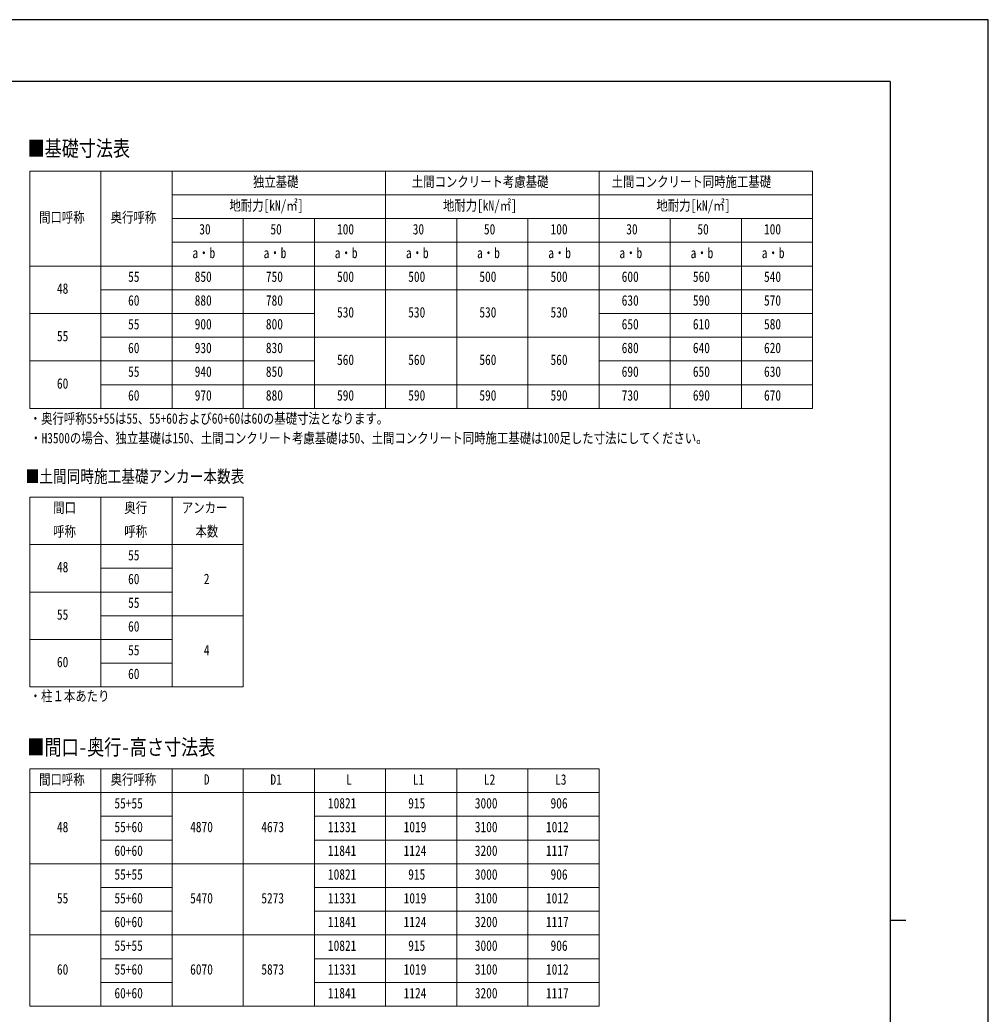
# Model space of a CAD drawing. Units: millimetres, scale not verified. Extents: x -16820 to 16820, y -11880 to 11880.
# Drawn here: x 4575 to 16820, y -686 to 11880 of the extents above; entities that cross this region are included whole.
import ezdxf
from ezdxf.enums import TextEntityAlignment as Align

# ---------------------------------------------------------------- set-up
doc = ezdxf.new("R2010")
doc.units = ezdxf.units.MM
doc.header["$LTSCALE"] = 50
doc.layers.add('0-1_TABLE1', color=7, linetype='Continuous', lineweight=18)
doc.layers.add('0-2_USER1', color=3, linetype='Continuous')
doc.layers.add('0-8_YKK_ZWAK', color=7, linetype='Continuous')
doc.styles.add('ＭＳ ゴシック', font='')
doc.styles.get('ＭＳ ゴシック').set_extended_font_data('MS Gothic')

msp = doc.modelspace()

# ---------------------------------------------------------------- linework, layer by layer
at = {"layer": '0-1_TABLE1'}
for p, q in [((4699.08, 9969), (14599.08, 9969)), ((4699.08, 9969), (4699.08, 6969)), ((5599.08, 9969), (5599.08, 6969)), ((6499.08, 9969), (6499.08, 6969)), ((9199.08, 9969), (9199.08, 6969)), ((11899.08, 9969), (11899.08, 6969)), ((6499.08, 9669), (14599.08, 9669)), ((6499.08, 9369), (14599.08, 9369)), ((7399.08, 9369), (7399.08, 6969)), ((8299.08, 9369), (8299.08, 6969)), ((10099.08, 9369), (10099.08, 6969)), ((10999.08, 9369), (10999.08, 6969)), ((12799.08, 9369), (12799.08, 6969)), ((13699.08, 9369), (13699.08, 6969)), ((6499.08, 9069), (14599.08, 9069)), ((4699.08, 8769), (14599.08, 8769)), ((5599.08, 8469), (14599.08, 8469)), ((4699.08, 8169), (8299.08, 8169)), ((11899.08, 8169), (14599.08, 8169)), ((5599.08, 7869), (14599.08, 7869)), ((4699.08, 7569), (8299.08, 7569)), ((11899.08, 7569), (14599.08, 7569)), ((5599.08, 7269), (14599.08, 7269)), ((4699.08, 5849), (7399.08, 5849)), ((4699.08, 5849), (4699.08, 3449)), ((5599.08, 5849), (5599.08, 3449)), ((6499.08, 5849), (6499.08, 3449)), ((7399.08, 5849), (7399.08, 3449)), ((4699.08, 5249), (7399.08, 5249)), ((5599.08, 4949), (6499.08, 4949)), ((4699.08, 4649), (6499.08, 4649)), ((5599.08, 4349), (7399.08, 4349)), ((4699.08, 4049), (6499.08, 4049)), ((5599.08, 3749), (6499.08, 3749)), ((4699.08, 3449), (7399.08, 3449)), ((4699.08, 2414), (11899.08, 2414)), ((4699.08, 2414), (4699.08, -586)), ((5599.08, 2414), (5599.08, -586)), ((6499.08, 2414), (6499.08, -586)), ((7399.08, 2414), (7399.08, -586)), ((8299.08, 2414), (8299.08, -586)), ((9199.08, 2414), (9199.08, -586)), ((10099.08, 2414), (10099.08, -586)), ((10999.08, 2414), (10999.08, -586)), ((11899.08, 2414), (11899.08, -586)), ((4699.08, 2114), (11899.08, 2114)), ((5599.08, 1814), (6499.08, 1814)), ((8299.08, 1814), (11899.08, 1814)), ((5599.08, 1514), (6499.08, 1514)), ((8299.08, 1514), (11899.08, 1514)), ((4699.08, 1214), (11899.08, 1214)), ((5599.08, 914), (6499.08, 914)), ((8299.08, 914), (11899.08, 914)), ((5599.08, 614), (6499.08, 614)), ((8299.08, 614), (11899.08, 614)), ((4699.08, 314), (11899.08, 314)), ((5599.08, 14), (6499.08, 14)), ((8299.08, 14), (11899.08, 14)), ((5599.08, -286), (6499.08, -286)), ((8299.08, -286), (11899.08, -286)), ((4699.08, -586), (11899.08, -586))]:
    msp.add_line(p, q, dxfattribs=at)
for points in [[(14599.08, 9969), (14599.08, 9369), (14599.08, 6969)], [(4699.08, 6969), (5599.08, 6969), (14599.08, 6969)]]:
    msp.add_lwpolyline(points, dxfattribs=at)
at = {"layer": '0-8_YKK_ZWAK'}
for p, q in [((15580.08, 11100), (-15619.92, 11100)), ((15580.08, 11100), (15580.08, -10100)), ((15580.08, 500), (15780.08, 500))]:
    msp.add_line(p, q, dxfattribs=at)
msp.add_lwpolyline([(-16820, -11880), (16820, -11880), (16820, 11880), (-16820, 11880)], close=True, dxfattribs=at)

# ---------------------------------------------------------------- texts
at = {"layer": '0-1_TABLE1', "style": 'ＭＳ ゴシック', "width": 0.8}
for s, p in [('独立基礎', (7522.68, 9729)), ('土間コンクリート考慮基礎', (9531.48, 9729)), ('土間コンクリート同時施工基礎', (12058.68, 9729)), ('地耐力[kN/㎡]', (7225.08, 9429)), ('地耐力[kN/㎡]', (9925.08, 9429)), ('地耐力[kN/㎡]', (12625.08, 9429)), ('間口呼称', (4817.88, 9279)), ('奥行呼称', (5722.68, 9279)), ('30', (6843.48, 9129)), ('50', (7743.48, 9129)), ('100', (8585.88, 9129)), ('30', (9543.48, 9129)), ('50', (10443.48, 9129)), ('100', (11285.88, 9129)), ('30', (12243.48, 9129)), ('50', (13143.48, 9129)), ('100', (13985.88, 9129)), ('a・b', (6757.08, 8829)), ('a・b', (7657.08, 8829)), ('a・b', (8557.08, 8829)), ('a・b', (9457.08, 8829)), ('a・b', (10357.08, 8829)), ('a・b', (11257.08, 8829)), ('a・b', (12157.08, 8829)), ('a・b', (13057.08, 8829)), ('a・b', (13957.08, 8829)), ('55', (5943.48, 8529)), ('850', (6785.88, 8529)), ('750', (7685.88, 8529)), ('500', (8585.88, 8529)), ('500', (9485.88, 8529)), ('500', (10385.88, 8529)), ('500', (11285.88, 8529)), ('600', (12185.88, 8529)), ('560', (13085.88, 8529)), ('540', (13985.88, 8529)), ('48', (5043.48, 8379)), ('60', (5943.48, 8229)), ('880', (6785.88, 8229)), ('780', (7685.88, 8229)), ('630', (12185.88, 8229)), ('590', (13085.88, 8229)), ('570', (13985.88, 8229)), ('530', (8585.88, 8079)), ('530', (9485.88, 8079)), ('530', (10385.88, 8079)), ('530', (11285.88, 8079)), ('55', (5943.48, 7929)), ('900', (6785.88, 7929)), ('800', (7685.88, 7929)), ('650', (12185.88, 7929)), ('610', (13085.88, 7929)), ('580', (13985.88, 7929)), ('55', (5043.48, 7779)), ('60', (5943.48, 7629)), ('930', (6785.88, 7629)), ('830', (7685.88, 7629)), ('680', (12185.88, 7629)), ('640', (13085.88, 7629)), ('620', (13985.88, 7629)), ('560', (8585.88, 7479)), ('560', (9485.88, 7479)), ('560', (10385.88, 7479)), ('560', (11285.88, 7479)), ('55', (5943.48, 7329)), ('940', (6785.88, 7329)), ('850', (7685.88, 7329)), ('690', (12185.88, 7329)), ('650', (13085.88, 7329)), ('630', (13985.88, 7329)), ('60', (5043.48, 7179)), ('60', (5943.48, 7029)), ('970', (6785.88, 7029)), ('880', (7685.88, 7029)), ('590', (8585.88, 7029)), ('590', (9485.88, 7029)), ('590', (10385.88, 7029)), ('590', (11285.88, 7029)), ('730', (12185.88, 7029)), ('690', (13085.88, 7029)), ('670', (13985.88, 7029)), ('間口', (4995.48, 5609)), ('奥行', (5895.48, 5609)), ('アンカー', (6622.68, 5609)), ('呼称', (4995.48, 5309)), ('呼称', (5895.48, 5309)), ('本数', (6795.48, 5309)), ('55', (5943.48, 5009)), ('48', (5043.48, 4859)), ('60', (5943.48, 4709)), ('2', (6901.08, 4709)), ('55', (5943.48, 4409)), ('55', (5043.48, 4259)), ('60', (5943.48, 4109)), ('55', (5943.48, 3809)), ('4', (6901.08, 3809)), ('60', (5043.48, 3659)), ('60', (5943.48, 3509)), ('間口呼称', (4817.88, 2174)), ('奥行呼称', (5722.68, 2174)), ('D', (6901.08, 2174)), ('D1', (7743.48, 2174)), ('L', (8701.08, 2174)), ('L1', (9543.48, 2174)), ('L2', (10443.48, 2174)), ('L3', (11343.48, 2174)), ('55+55', (5770.68, 1874)), ('10821', (8470.68, 1874)), ('915', (9485.88, 1874)), ('3000', (10328.28, 1874)), ('906', (11285.88, 1874)), ('48', (5043.48, 1574)), ('55+60', (5770.68, 1574)), ('4870', (6728.28, 1574)), ('4673', (7628.28, 1574)), ('11331', (8470.68, 1574)), ('1019', (9428.28, 1574)), ('3100', (10328.28, 1574)), ('1012', (11228.28, 1574)), ('60+60', (5770.68, 1274)), ('11841', (8470.68, 1274)), ('1124', (9428.28, 1274)), ('3200', (10328.28, 1274)), ('1117', (11228.28, 1274)), ('55+55', (5770.68, 974)), ('10821', (8470.68, 974)), ('915', (9485.88, 974)), ('3000', (10328.28, 974)), ('906', (11285.88, 974)), ('55', (5043.48, 674)), ('55+60', (5770.68, 674)), ('5470', (6728.28, 674)), ('5273', (7628.28, 674)), ('11331', (8470.68, 674)), ('1019', (9428.28, 674)), ('3100', (10328.28, 674)), ('1012', (11228.28, 674)), ('60+60', (5770.68, 374)), ('11841', (8470.68, 374)), ('1124', (9428.28, 374)), ('3200', (10328.28, 374)), ('1117', (11228.28, 374)), ('55+55', (5770.68, 74)), ('10821', (8470.68, 74)), ('915', (9485.88, 74)), ('3000', (10328.28, 74)), ('906', (11285.88, 74)), ('60', (5043.48, -226)), ('55+60', (5770.68, -226)), ('6070', (6728.28, -226)), ('5873', (7628.28, -226)), ('11331', (8470.68, -226)), ('1019', (9428.28, -226)), ('3100', (10328.28, -226)), ('1012', (11228.28, -226)), ('60+60', (5770.68, -526)), ('11841', (8470.68, -526)), ('1124', (9428.28, -526)), ('3200', (10328.28, -526)), ('1117', (11228.28, -526))]:
    msp.add_text(s, height=132, dxfattribs=at).set_placement(p, align=Align.BOTTOM_LEFT)
at = {"layer": '0-2_USER1', "style": 'ＭＳ ゴシック', "width": 0.8}
for s, height, p in [('■基礎寸法表', 197.9, (4672.25, 10096.31)), ('・奥行呼称55+55は55、55+60および60+60は60の基礎寸法となります。', 132, (4699.08, 6736.31)), ('・H3500の場合、独立基礎は150、土間コンクリート考慮基礎は50、土間コンクリート同時施工基礎は100足した寸法にしてください。', 132, (4704.25, 6489.04)), ('■土間同時施工基礎アンカー本数表', 158.4, (4647.57, 5982.96)), ('・柱１本あたり', 132, (4699.08, 3229.23)), ('■間口-奥行-高さ寸法表', 197.9, (4670.28, 2529.05))]:
    msp.add_text(s, height=height, dxfattribs=at).set_placement(p, align=Align.BOTTOM_LEFT)

doc.saveas('drawing.dxf')
